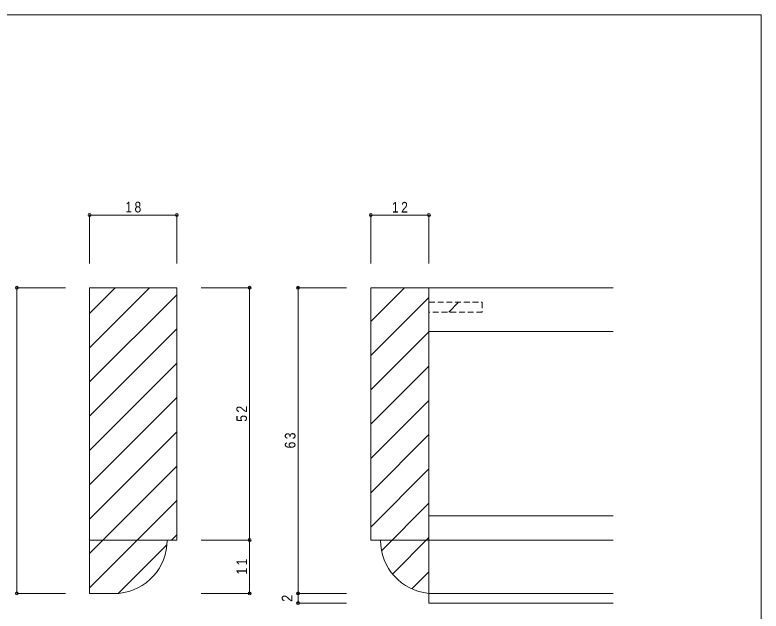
# Model space of a CAD drawing. Units: millimetres on the paper. Extents: x -141 to 141, y -98 to 98.
# Drawn here: x -12.9 to 141, y -25.4 to 97.5 of the extents above; entities that cross this region are included whole.
import ezdxf
from ezdxf.enums import TextEntityAlignment as Align

# ---------------------------------------------------------------- set-up
doc = ezdxf.new("R2010")
doc.units = ezdxf.units.MM
doc.header["$PDMODE"] = 32
doc.header["$PDSIZE"] = 0.6
doc.linetypes.add('DASHED1', pattern=[1.8, 1.2, -0.6])
for name, color, linetype, lineweight in [('0-0_ＫＢ製品', 2, 'Continuous', 9), ('0-2_ハッチ', 7, 'Continuous', 9), ('0-3_寸法', 4, 'Continuous', 9), ('0-8_他製品', 7, 'Continuous', 9), ('F-0_図面枠', 5, 'Continuous', 9)]:
    doc.layers.add(name, color=color, linetype=linetype, lineweight=lineweight)
doc.styles.add('HGｺﾞｼｯｸM', font='')
doc.styles.get('HGｺﾞｼｯｸM').set_extended_font_data('HGｺﾞｼｯｸM')

msp = doc.modelspace()

# ---------------------------------------------------------------- linework, layer by layer
at = {"layer": '0-0_ＫＢ製品'}
for p, q in [((72.5, -23.75), (72.5, 41.25)), ((72.5, 41.25), (110.5, 41.25)), ((72.5, 32.25), (110.5, 32.25)), ((72.5, -5.75), (110.5, -5.75)), ((72.5, -10.75), (110.5, -10.75)), ((72.5, -21.75), (110.5, -21.75)), ((72.5, -23.75), (110.5, -23.75))]:
    msp.add_line(p, q, dxfattribs=at)
at = {"layer": '0-2_ハッチ'}
for p, q in [((2.5, 28.896), (14.854, 41.25)), ((2.5, 35.967), (7.783, 41.25)), ((60.5, 34.325), (67.425, 41.25)), ((2.5, 21.825), (20.5, 39.825)), ((60.5, 27.254), (72.5, 39.254)), ((76.567, 36.25), (78.567, 38.25)), ((2.5, 14.754), (20.5, 32.754)), ((60.5, 20.183), (72.5, 32.183)), ((2.5, 7.683), (20.5, 25.683)), ((60.5, 13.112), (72.5, 25.112)), ((2.5, 0.612), (20.5, 18.612)), ((60.5, 6.041), (72.5, 18.041)), ((2.5, -6.459), (20.5, 11.541)), ((60.5, -1.03), (72.5, 10.97)), ((2.5, -13.53), (20.5, 4.47)), ((60.5, -8.101), (72.5, 3.899)), ((2.5, -20.602), (20.5, -2.602)), ((62.714, -12.958), (72.5, -3.172)), ((19.423, -10.75), (20.5, -9.673)), ((64.984, -17.759), (72.5, -10.243)), ((8.415, -21.757), (18.462, -11.711)), ((68.987, -20.827), (72.5, -17.314))]:
    msp.add_line(p, q, dxfattribs=at)
at = {"layer": '0-3_寸法'}
for p, q in [((20.5, 56.25), (2.5, 56.25)), ((2.5, 56.25), (2.5, 46.25)), ((20.5, 56.25), (20.5, 46.25)), ((60.5, 56.25), (72.5, 56.25)), ((60.5, 56.25), (60.5, 46.25)), ((72.5, 56.25), (72.5, 46.25)), ((-12.5, 41.25), (-12.5, -21.75)), ((-12.5, 41.25), (-2.5, 41.25)), ((35.5, 41.25), (25.5, 41.25)), ((35.5, 41.25), (35.5, -10.75)), ((45.5, 41.25), (45.5, -21.75)), ((45.5, 41.25), (55.5, 41.25)), ((35.5, -10.75), (25.5, -10.75)), ((35.5, -10.75), (35.5, -21.75)), ((-12.5, -21.75), (-2.5, -21.75)), ((35.5, -21.75), (25.5, -21.75)), ((45.5, -21.75), (55.5, -21.75)), ((45.5, -21.75), (45.5, -23.75)), ((45.5, -23.75), (55.5, -23.75))]:
    msp.add_line(p, q, dxfattribs=at)
for p in [(2.5, 56.25), (20.5, 56.25), (60.5, 56.25), (72.5, 56.25), (-12.5, 41.25), (35.5, 41.25), (45.5, 41.25), (35.5, -10.75), (-12.5, -21.75), (35.5, -21.75), (45.5, -21.75), (45.5, -23.75)]:
    msp.add_point(p, dxfattribs=at)
at = {"layer": '0-8_他製品'}
for p, q in [((2.5, -21.75), (2.5, 41.25)), ((2.5, 41.25), (20.5, 41.25)), ((20.5, 41.25), (20.5, -10.75)), ((60.5, 41.25), (60.5, -10.75)), ((72.5, 41.25), (60.5, 41.25)), ((72.5, -21.75), (72.5, 41.25)), ((2.451, -10.75), (20.5, -10.75)), ((60.5, -10.75), (72.549, -10.75)), ((2.5, -21.75), (8.5, -21.75))]:
    msp.add_line(p, q, dxfattribs=at)
at = {"layer": '0-8_他製品', "linetype": 'DASHED1'}
for p, q in [((72.5, 38.25), (83.5, 38.25)), ((83.5, 38.25), (83.5, 36.25)), ((83.5, 36.25), (72.5, 36.25))]:
    msp.add_line(p, q, dxfattribs=at)
at = {"layer": '0-8_他製品'}
for centre, start, end in [((7.5, -10.796), 275.21534, 0.23723), ((73.5, -10.796), 179.76277, 264.78466)]:
    msp.add_arc(centre, 11, start, end, dxfattribs=at)
at = {"layer": 'F-0_図面枠'}
for p, q in [((-141, 97.5), (141, 97.5)), ((141, 97.5), (141, -97.5))]:
    msp.add_line(p, q, dxfattribs=at)

# ---------------------------------------------------------------- texts
at = {"layer": '0-3_寸法', "color": 7, "style": 'HGｺﾞｼｯｸM', "width": 0.9}
msp.add_text('2', height=2.199, rotation=90, dxfattribs=at).set_placement((45, -23.5), align=Align.BOTTOM_LEFT)
at = {"layer": '0-3_寸法', "color": 7, "char_height": 2.199, "attachment_point": 7, "style": 'HGｺﾞｼｯｸM'}
for s, insert in [('\\T1.36;\\W0.85;18', (9.875, 56.75)), ('\\T1.36;\\W0.85;12', (64.875, 56.75))]:
    msp.add_mtext(s, dxfattribs=dict(at, insert=insert))
at = {"layer": '0-3_寸法', "color": 7, "char_height": 2.199, "attachment_point": 7, "rotation": 90, "style": 'HGｺﾞｼｯｸM'}
for s, insert in [('\\T1.36;\\W0.85;52', (35, 13.625)), ('\\T1.36;\\W0.85;63', (45, 8.125)), ('\\T1.36;\\W0.85;11', (35, -17.875))]:
    msp.add_mtext(s, dxfattribs=dict(at, insert=insert))

doc.saveas('drawing.dxf')
